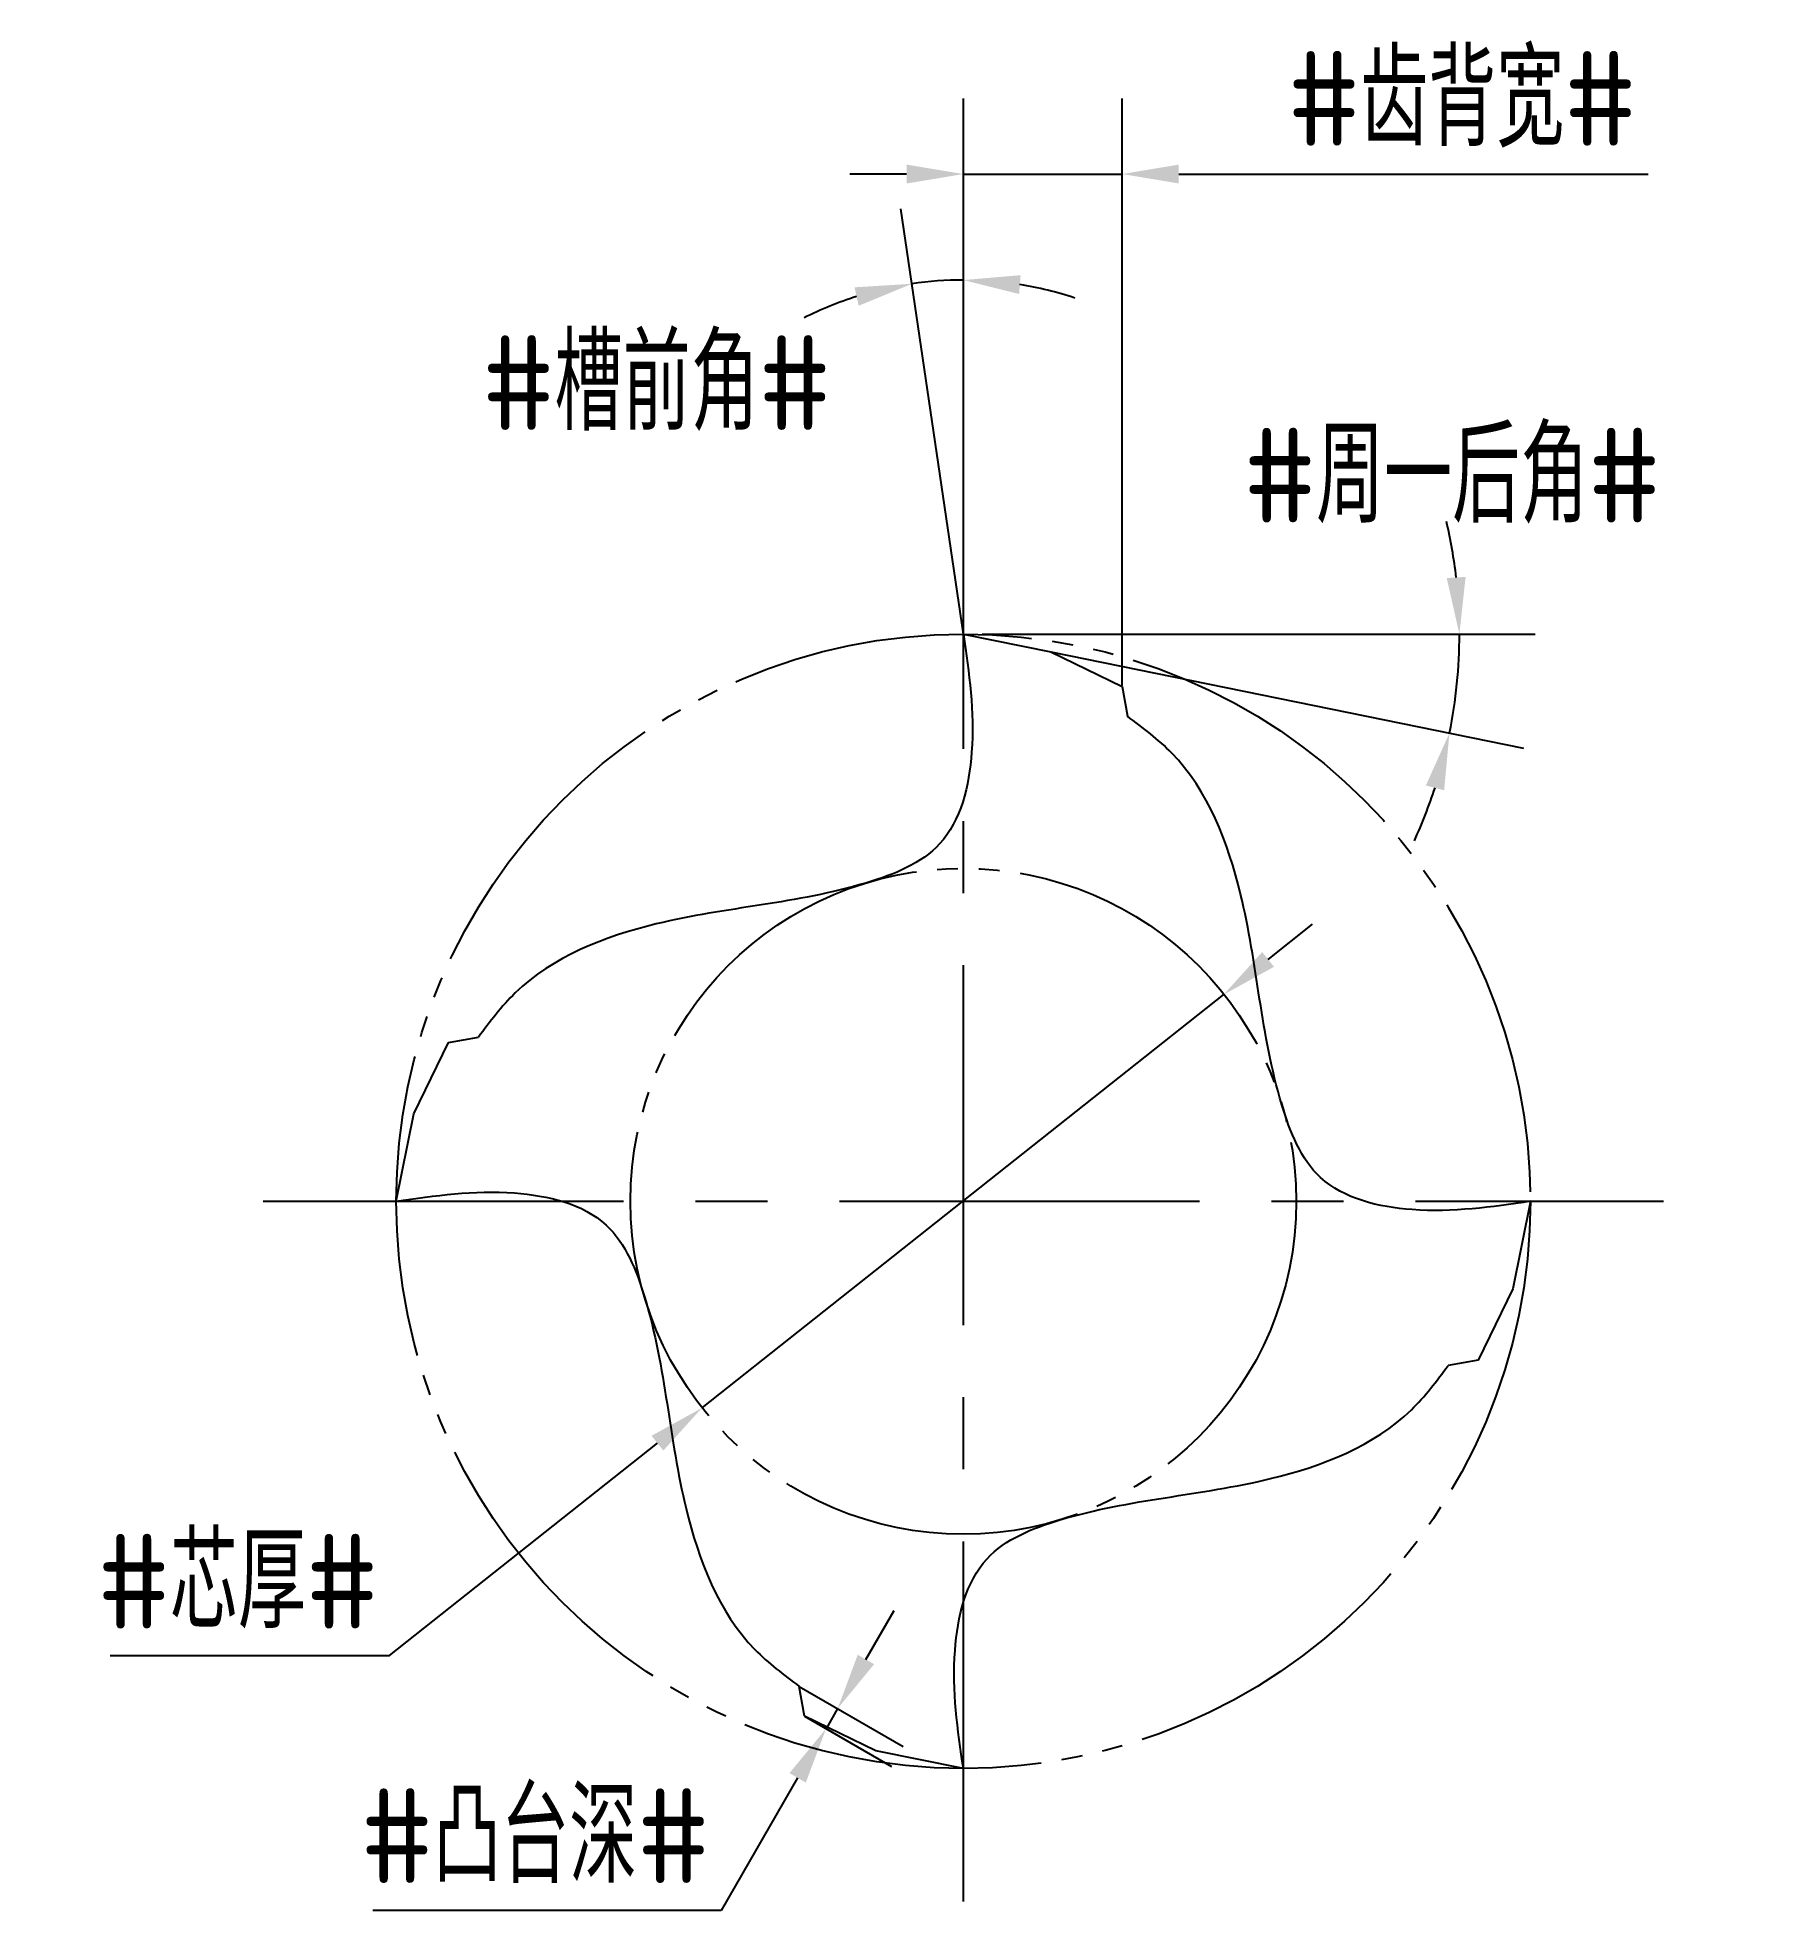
# Model space of a CAD drawing. Header units: millimetres. Extents: x 866.1 to 912.3, y 81.2 to 130.7.
import ezdxf

# ---------------------------------------------------------------- set-up
doc = ezdxf.new("R2010")
doc.units = ezdxf.units.MM
for name, pattern in [('ACAD_ISO04W100', [30, 24, -3, 0, -3]), ('CENTER', [50.8, 31.75, -6.35, 6.35, -6.35]), ('JIS_09_08', [10.75, 8, -0.55, 0.55, -0.55, 0.55, -0.55])]:
    doc.linetypes.add(name, pattern=pattern)
for name, color, linetype in [('中心线', 2, 'ACAD_ISO04W100'), ('标注', 7, 'Continuous'), ('虚线轮廓', 1, 'Continuous'), ('轮廓', 4, 'Continuous')]:
    doc.layers.add(name, color=color, linetype=linetype)
doc.styles.add('CFST0', font='gbenor.shx', dxfattribs={"bigfont": 'gbcbig.shx'})
doc.dimstyles.new('TYToolDesignC1-1', dxfattribs={"dimtxt": 2.5, "dimasz": 1.5, "dimexe": 2, "dimexo": 0, "dimtad": 1, "dimtoh": 1, "dimdec": 3, "dimdsep": 46, "dimtxsty": 'CFST0', "dimcen": 2.502, "dimclrd": 3, "dimclre": 3, "dimclrt": 3, "dimazin": 2, "dimtfac": 1, "dimtdec": 3, "dimtmove": 0, "dimatfit": 3, "dimfxl": 1, "dimarcsym": 0})

# ---------------------------------------------------------------- blocks, each defined once
blk = doc.blocks.new('*D3')
at = {"layer": 'Defpoints', "color": 0, "transparency": 16777216}
for p in [(897.521, 105.379), (883.719, 94.447)]:
    blk.add_point(p, dxfattribs=at)
at = {"layer": '标注', "color": 3, "lineweight": -2, "transparency": 16777216}
for p, q in [((898.697, 106.31), (899.872, 107.241)), ((897.521, 105.379), (883.719, 94.447)), ((875.453, 87.901), (882.543, 93.516)), ((868.063, 87.901), (875.453, 87.901))]:
    blk.add_line(p, q, dxfattribs=at)
at = {"layer": '标注', "color": 3, "transparency": 16777216}
for points in [[(898.541, 106.506), (898.852, 106.114), (897.521, 105.379)], [(882.387, 93.712), (882.698, 93.32), (883.719, 94.447)]]:
    blk.add_solid(points, dxfattribs=at)
at = {"layer": '标注', "color": 3, "transparency": 16777216, "insert": (871.446, 89.858), "char_height": 2.5, "attachment_point": 5, "style": 'CFST0'}
blk.add_mtext('#芯厚#', dxfattribs=at)
blk = doc.blocks.new('*D5')
at = {"layer": 'Defpoints', "color": 0, "transparency": 16777216}
for p in [(890.18, 124.265), (890.635, 114.913), (890.635, 114.913), (890.635, 113.973), (890.895, 113.143)]:
    blk.add_point(p, dxfattribs=at)
at = {"layer": '标注', "color": 3, "lineweight": -2, "transparency": 16777216}
for q in [(888.983, 126.156), (890.635, 126.276)]:
    blk.add_line((890.635, 114.913), q, dxfattribs=at)
for start, end in [(107.5449, 116.7333), (90, 98.3566), (71.6233, 80.8117)]:
    blk.add_arc((890.635, 114.913), 9.364, start, end, dxfattribs=at)
at = {"layer": '标注', "color": 3, "transparency": 16777216}
for points in [[(892.11, 123.907), (892.15, 124.405), (890.635, 124.276)], [(887.756, 124.084), (887.868, 123.597), (889.274, 124.177)]]:
    blk.add_solid(points, dxfattribs=at)
at = {"layer": '标注', "color": 3, "transparency": 16777216, "insert": (882.521, 121.544), "char_height": 2.5, "attachment_point": 5, "style": 'CFST0'}
blk.add_mtext('#槽前角#', dxfattribs=at)
blk = doc.blocks.new('*D7')
at = {"layer": 'Defpoints', "color": 0, "transparency": 16777216}
for p in [(890.635, 114.913), (890.635, 114.913), (891.135, 114.913), (892.945, 114.443), (903.64, 113.162)]:
    blk.add_point(p, dxfattribs=at)
at = {"layer": '标注', "color": 3, "lineweight": -2, "transparency": 16777216}
for p, q in [((891.135, 114.913), (905.757, 114.913)), ((892.945, 114.443), (905.454, 111.898))]:
    blk.add_line(p, q, dxfattribs=at)
for start, end in [(6.5529, 13.1057), (348.4994, 0), (335.3937, 341.9465)]:
    blk.add_arc((890.635, 114.913), 13.123, start, end, dxfattribs=at)
at = {"layer": '标注', "color": 3, "transparency": 16777216}
for points in [[(903.921, 116.425), (903.422, 116.396), (903.757, 114.913)], [(902.869, 110.91), (903.353, 110.782), (903.494, 112.296)]]:
    blk.add_solid(points, dxfattribs=at)
at = {"layer": '标注', "color": 3, "transparency": 16777216, "insert": (903.565, 119.097), "char_height": 2.5, "attachment_point": 5, "style": 'CFST0'}
blk.add_mtext('#周一后角#', dxfattribs=at)
blk = doc.blocks.new('*D6')
at = {"layer": 'Defpoints', "color": 0, "transparency": 16777216}
for p in [(894.835, 127.08), (890.635, 114.913), (894.835, 113.533)]:
    blk.add_point(p, dxfattribs=at)
at = {"layer": '标注', "color": 3, "lineweight": -2, "transparency": 16777216}
for p, q in [((890.635, 114.913), (890.635, 129.08)), ((894.835, 113.533), (894.835, 129.08)), ((889.135, 127.08), (887.635, 127.08)), ((890.635, 127.08), (894.835, 127.08)), ((896.335, 127.08), (908.748, 127.08))]:
    blk.add_line(p, q, dxfattribs=at)
at = {"layer": '标注', "color": 3, "transparency": 16777216}
for points in [[(889.135, 127.33), (889.135, 126.83), (890.635, 127.08)], [(896.335, 127.33), (896.335, 126.83), (894.835, 127.08)]]:
    blk.add_solid(points, dxfattribs=at)
at = {"layer": '标注', "color": 3, "transparency": 16777216, "insert": (903.831, 129.051), "char_height": 2.5, "attachment_point": 5, "style": 'CFST0'}
blk.add_mtext('#齿背宽#', dxfattribs=at)
blk = doc.blocks.new('*D4')
at = {"layer": 'Defpoints', "color": 0, "transparency": 16777216}
for p in [(886.295, 87.083), (886.435, 86.293), (887.002, 85.965)]:
    blk.add_point(p, dxfattribs=at)
at = {"layer": '标注', "color": 3, "lineweight": -2, "transparency": 16777216}
for p, q in [((888.059, 87.796), (888.809, 89.095)), ((886.295, 87.083), (889.041, 85.497)), ((886.435, 86.293), (888.734, 84.965)), ((887.309, 86.497), (887.002, 85.965)), ((886.252, 84.666), (884.226, 81.157)), ((884.226, 81.157), (875.016, 81.157))]:
    blk.add_line(p, q, dxfattribs=at)
at = {"layer": '标注', "color": 3, "transparency": 16777216}
for points in [[(887.842, 87.921), (888.275, 87.671), (887.309, 86.497)], [(886.035, 84.791), (886.468, 84.541), (887.002, 85.965)]]:
    blk.add_solid(points, dxfattribs=at)
at = {"layer": '标注', "color": 3, "transparency": 16777216, "insert": (879.308, 83.128), "char_height": 2.5, "attachment_point": 5, "style": 'CFST0'}
blk.add_mtext('#凸台深#', dxfattribs=at)

msp = doc.modelspace()

# ---------------------------------------------------------------- linework, layer by layer
at = {"layer": '中心线', "linetype": 'CENTER', "ltscale": 0.3}
for p, q in [((890.6346, 81.3947), (890.6346, 118.4308)), ((872.1166, 99.9128), (909.1527, 99.9128))]:
    msp.add_line(p, q, dxfattribs=at)
at = {"layer": '虚线轮廓', "color": 7, "linetype": 'JIS_09_08'}
for radius in [15, 8.8047]:
    msp.add_circle((890.6346, 99.9128), radius, dxfattribs=at)
at = {"layer": '轮廓', "linetype": 'Continuous'}
for p, q in [((890.6346, 114.9128), (892.9456, 114.4449)), ((892.9456, 114.4449), (894.8346, 113.5302)), ((876.1025, 102.2237), (877.0172, 104.1128)), ((875.6346, 99.9128), (876.1025, 102.2237)), ((905.6346, 99.9128), (905.1667, 97.6018)), ((905.1667, 97.6018), (904.2521, 95.7128)), ((888.3237, 85.3807), (886.4346, 86.2953)), ((888.3237, 85.3807), (886.4346, 86.2953)), ((890.6346, 84.9128), (888.3237, 85.3807)), ((890.6346, 84.9128), (888.3237, 85.3807))]:
    msp.add_line(p, q, dxfattribs=at)
at = {"layer": '轮廓'}
for p, q in [((894.8346, 113.5302), (894.9735, 112.7424)), ((877.0172, 104.1128), (877.805, 104.2517)), ((904.2521, 95.7128), (903.4642, 95.5738)), ((886.4346, 86.2953), (886.2957, 87.0832))]:
    msp.add_line(p, q, dxfattribs=at)
for points in [[(890.6346, 114.9128), (890.8547, 111.7878), (890.007, 109.3638), (888.0798, 108.3386), (882.5089, 107.2472), (878.7819, 105.4255), (877.805, 104.2517)], [(905.6346, 99.9128), (902.5096, 99.6927), (900.0857, 100.5404), (899.0605, 102.4676), (897.9691, 108.0385), (896.1474, 111.7655), (894.9735, 112.7424)], [(875.6346, 99.9128), (878.7596, 100.1328), (881.1836, 99.2852), (882.2088, 97.3579), (883.3002, 91.787), (885.1219, 88.06), (886.2957, 87.0832)], [(890.6346, 84.9128), (890.4146, 88.0377), (891.2622, 90.4617), (893.1895, 91.4869), (898.7604, 92.5783), (902.4874, 94.4), (903.4642, 95.5738)]]:
    msp.add_spline(points, degree=3, dxfattribs=at)

# ---------------------------------------------------------------- dimensions: what is measured, and where the dimension line sits
at = {"layer": '标注'}
dim = msp.add_linear_dim(base=(894.8346, 127.0798), p1=(890.6346, 114.9128), p2=(894.8346, 113.5328), text='#齿背宽#', dimstyle='TYToolDesignC1-1', dxfattribs=at)
dim.commit()
dim.dimension.update_dxf_attribs({"geometry": '*D6', "text_midpoint": (903.8312, 127.0798), "dimtype": 160})
for base, line1, line2, text, picture, middle in [((890.1796, 124.2653), ((890.6346, 114.9128), (890.6346, 113.9728)), ((890.6346, 114.9128), (890.8946, 113.1428)), '#槽前角#', '*D5', (882.5209, 119.5865)), ((903.6399, 113.162), ((890.6346, 114.9128), (892.9446, 114.4428)), ((890.6346, 114.9128), (891.1346, 114.9128)), '#周一后角#', '*D7', (903.5646, 117.1528))]:
    dim = msp.add_angular_dim_2l(base=base, line1=line1, line2=line2, text=text, dimstyle='TYToolDesignC1-1', dxfattribs=at)
    dim.commit()
    dim.dimension.update_dxf_attribs({"geometry": picture, "text_midpoint": middle, "dimtype": 162})
dim = msp.add_diameter_dim_2p(p1=(897.5207, 105.3786), p2=(883.7185, 94.4469), text='#芯厚#', dimstyle='TYToolDesignC1-1', dxfattribs=at)
dim.commit()
dim.dimension.update_dxf_attribs({"geometry": '*D3', "text_midpoint": (871.4458, 87.9005), "dimtype": 163})
dim = msp.add_linear_dim(base=(887.0019, 85.9653), p1=(886.2946, 87.0828), p2=(886.4346, 86.2928), angle=240, text='#凸台深#', dimstyle='TYToolDesignC1-1', dxfattribs=at)
dim.commit()
dim.dimension.update_dxf_attribs({"geometry": '*D4', "text_midpoint": (879.3083, 81.1565), "dimtype": 160})

doc.saveas('drawing.dxf')
